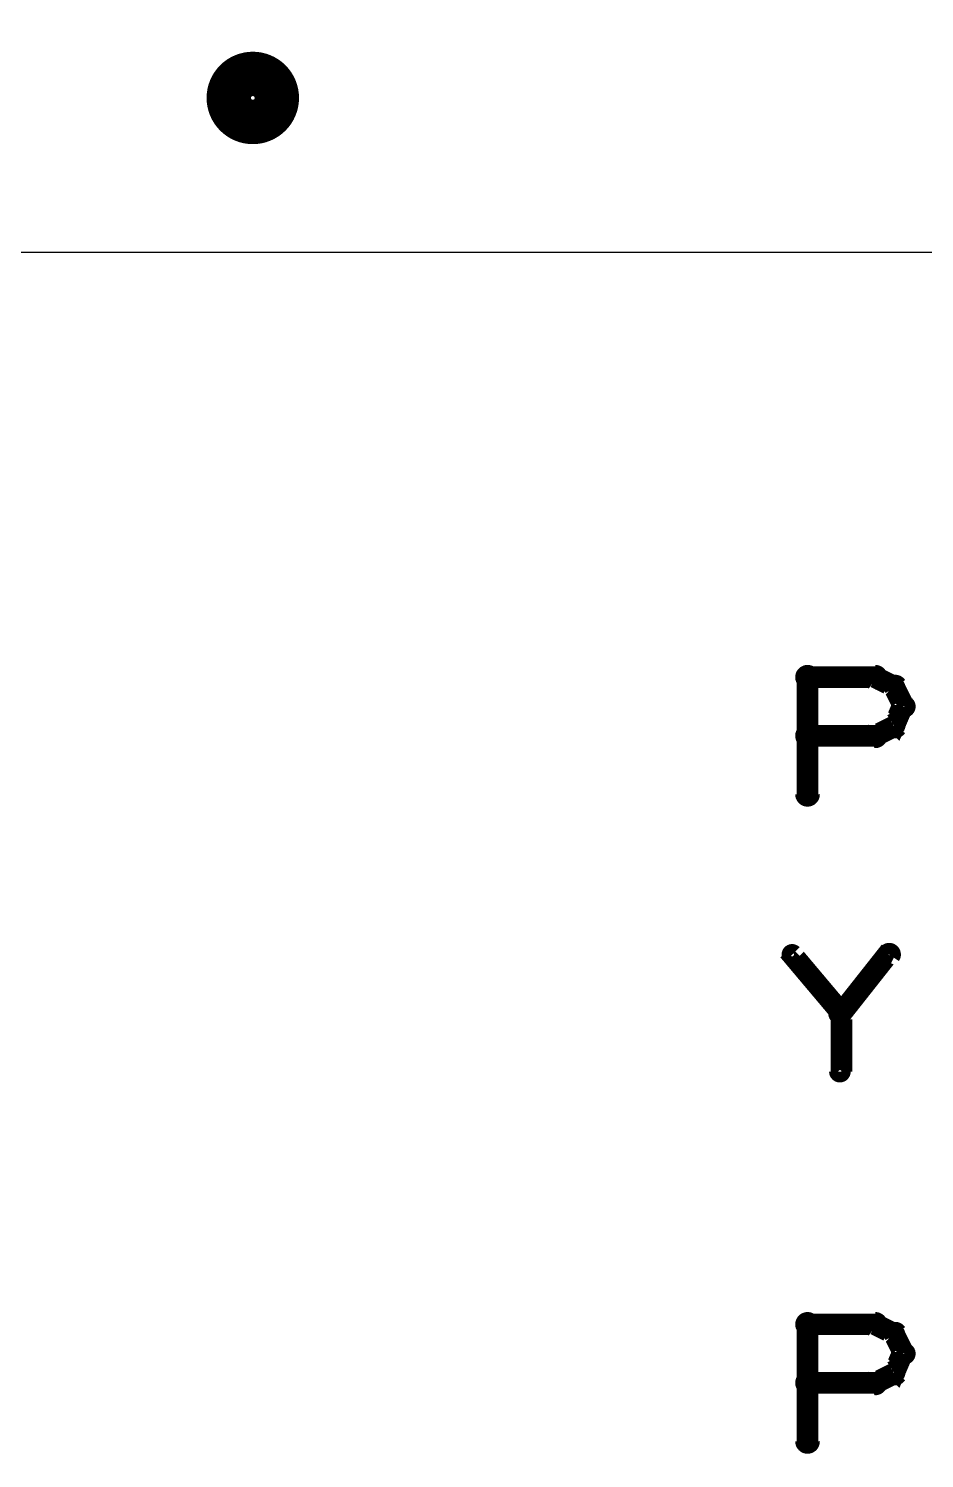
# Model space of a CAD drawing. Extents: x 7835 to 14160, y 8914 to 11568.
# Drawn here: x 10477.2 to 10767.9, y 8923.5 to 9387.5 of the extents above; entities that cross this region are included whole.
import ezdxf

# ---------------------------------------------------------------- set-up
doc = ezdxf.new("R2010")
doc.units = 0
doc.layers.get('0').update_dxf_attribs({"linetype": 'CONTINUOUS'})
for name, color, linetype in [('_BOARD', 254, 'CONTINUOUS'), ('_DRILL', 251, 'CONTINUOUS'), ('BOTTOM_SOLDER_MASK', 6, 'CONTINUOUS'), ('DOCUMENTATION1', 3, 'CONTINUOUS'), ('TOP_SOLDER_MASK', 2, 'CONTINUOUS')]:
    doc.layers.add(name, color=color, linetype=linetype)

# ---------------------------------------------------------------- blocks, each defined once
blk = doc.blocks.new('VIA')
at = {"const_width": 13}
blk.add_lwpolyline([(-6, 0, 1), (6, 0, 1)], format="xyb", close=True, dxfattribs=at)
blk = doc.blocks.new('_HOLE')
blk.add_circle((0, 0), 0.5)

msp = doc.modelspace()

# ---------------------------------------------------------------- linework, layer by layer
at = {"layer": '_BOARD', "color": 3}
msp.add_lwpolyline([(7835, 9315), (11640, 9315), (11640, 9315), (11640, 11565), (11640, 11565), (7835, 11565), (7835, 11565), (7835, 9315), (7835, 9315)], close=True, dxfattribs=at)
at = {"layer": 'DOCUMENTATION1', "color": 94}
for points in [[(10728, 9139, 4, 4, 1), (10732, 9139, 0, 0, 0), (10730, 9139, 0, 0, 0), (10730, 9139, 7, 7, 0), (10730, 9177, 7, 7, 0), (10730, 9177, 0, 0, 0), (10730, 9177, 4, 4, 0), (10732, 9177, 4, 4, 1), (10728, 9177, 0, 0, 0)], [(10730, 9179, 4, 4, 1), (10730, 9175, 0, 0, 0), (10730, 9177, 0, 0, 0), (10730, 9177, 7, 7, 0), (10752, 9177, 7, 7, 0), (10752, 9177, 0, 0, 0), (10752, 9177, 4, 4, 0), (10752, 9175, 4, 4, 1), (10752, 9179, 0, 0, 0)], [(10753, 9178, 4, 4, 1), (10751, 9175, 0, 0, 0), (10752, 9177, 0, 0, 0), (10752, 9177, 7, 7, 0), (10758, 9174, 7, 7, 0), (10758, 9174, 0, 0, 0), (10758, 9174, 4, 4, 0), (10757, 9172, 4, 4, 1), (10759, 9175, 0, 0, 0)], [(10760, 9175, 4, 4, 1), (10757, 9173, 0, 0, 0), (10758, 9174, 0, 0, 0), (10758, 9174, 7, 7, 0), (10761, 9168, 7, 7, 0), (10761, 9168, 0, 0, 0), (10761, 9168, 4, 4, 0), (10760, 9167, 4, 4, 1), (10763, 9168, 0, 0, 0)], [(10763, 9167, 4, 4, 1), (10760, 9168, 0, 0, 0), (10761, 9168, 0, 0, 0), (10761, 9168, 7, 7, 0), (10758, 9161, 7, 7, 0), (10758, 9161, 0, 0, 0), (10758, 9161, 4, 4, 0), (10757, 9162, 4, 4, 1), (10760, 9160, 0, 0, 0)], [(10759, 9160, 4, 4, 1), (10757, 9163, 0, 0, 0), (10758, 9161, 0, 0, 0), (10758, 9161, 7, 7, 0), (10752, 9158, 7, 7, 0), (10752, 9158, 0, 0, 0), (10752, 9158, 4, 4, 0), (10751, 9160, 4, 4, 1), (10753, 9157, 0, 0, 0)], [(10752, 9156, 4, 4, 1), (10752, 9160, 0, 0, 0), (10752, 9158, 0, 0, 0), (10752, 9158, 7, 7, 0), (10730, 9158, 7, 7, 0), (10730, 9158, 0, 0, 0), (10730, 9158, 4, 4, 0), (10730, 9160, 4, 4, 1), (10730, 9156, 0, 0, 0)], [(10739, 9067, 4, 4, 1), (10742, 9069, 0, 0, 0), (10741, 9068, 0, 0, 0), (10741, 9068, 7, 7, 0), (10725, 9087, 7, 7, 0), (10725, 9087, 0, 0, 0), (10725, 9087, 4, 4, 0), (10726, 9088, 4, 4, 1), (10724, 9086, 0, 0, 0)], [(10739, 9069, 4, 4, 1), (10742, 9067, 0, 0, 0), (10741, 9068, 0, 0, 0), (10741, 9068, 7, 7, 0), (10756, 9087, 7, 7, 0), (10756, 9087, 0, 0, 0), (10756, 9087, 4, 4, 0), (10758, 9086, 4, 4, 1), (10755, 9088, 0, 0, 0)], [(10739, 9049, 4, 4, 1), (10742, 9049, 0, 0, 0), (10741, 9049, 0, 0, 0), (10741, 9049, 7, 7, 0), (10741, 9068, 7, 7, 0), (10741, 9068, 0, 0, 0), (10741, 9068, 4, 4, 0), (10742, 9068, 4, 4, 1), (10739, 9068, 0, 0, 0)], [(10728, 8929, 4, 4, 1), (10732, 8929, 0, 0, 0), (10730, 8929, 0, 0, 0), (10730, 8929, 7, 7, 0), (10730, 8967, 7, 7, 0), (10730, 8967, 0, 0, 0), (10730, 8967, 4, 4, 0), (10732, 8967, 4, 4, 1), (10728, 8967, 0, 0, 0)], [(10730, 8969, 4, 4, 1), (10730, 8965, 0, 0, 0), (10730, 8967, 0, 0, 0), (10730, 8967, 7, 7, 0), (10752, 8967, 7, 7, 0), (10752, 8967, 0, 0, 0), (10752, 8967, 4, 4, 0), (10752, 8965, 4, 4, 1), (10752, 8969, 0, 0, 0)], [(10753, 8968, 4, 4, 1), (10751, 8965, 0, 0, 0), (10752, 8967, 0, 0, 0), (10752, 8967, 7, 7, 0), (10758, 8964, 7, 7, 0), (10758, 8964, 0, 0, 0), (10758, 8964, 4, 4, 0), (10757, 8962, 4, 4, 1), (10759, 8965, 0, 0, 0)], [(10760, 8965, 4, 4, 1), (10757, 8963, 0, 0, 0), (10758, 8964, 0, 0, 0), (10758, 8964, 7, 7, 0), (10761, 8958, 7, 7, 0), (10761, 8958, 0, 0, 0), (10761, 8958, 4, 4, 0), (10760, 8957, 4, 4, 1), (10763, 8958, 0, 0, 0)], [(10763, 8957, 4, 4, 1), (10760, 8958, 0, 0, 0), (10761, 8958, 0, 0, 0), (10761, 8958, 7, 7, 0), (10758, 8951, 7, 7, 0), (10758, 8951, 0, 0, 0), (10758, 8951, 4, 4, 0), (10757, 8952, 4, 4, 1), (10760, 8950, 0, 0, 0)], [(10759, 8950, 4, 4, 1), (10757, 8953, 0, 0, 0), (10758, 8951, 0, 0, 0), (10758, 8951, 7, 7, 0), (10752, 8948, 7, 7, 0), (10752, 8948, 0, 0, 0), (10752, 8948, 4, 4, 0), (10751, 8950, 4, 4, 1), (10753, 8947, 0, 0, 0)], [(10752, 8946, 4, 4, 1), (10752, 8950, 0, 0, 0), (10752, 8948, 0, 0, 0), (10752, 8948, 7, 7, 0), (10730, 8948, 7, 7, 0), (10730, 8948, 0, 0, 0), (10730, 8948, 4, 4, 0), (10730, 8950, 4, 4, 1), (10730, 8946, 0, 0, 0)]]:
    msp.add_lwpolyline(points, format="xyseb", dxfattribs=at)

# ---------------------------------------------------------------- block references
at = {"layer": '_DRILL', "xscale": 15, "yscale": 15}
msp.add_blockref('_HOLE', (10550, 9365), dxfattribs=at)
at = {"layer": 'BOTTOM_SOLDER_MASK', "color": 2, "xscale": 1.2, "yscale": 1.2}
msp.add_blockref('VIA', (10550, 9365), dxfattribs=at)
msp.add_blockref('VIA', (10550, 9365), dxfattribs=at)
at = {"layer": 'TOP_SOLDER_MASK', "color": 2, "xscale": 1.2, "yscale": 1.2}
msp.add_blockref('VIA', (10550, 9365), dxfattribs=at)
msp.add_blockref('VIA', (10550, 9365), dxfattribs=at)

doc.saveas('drawing.dxf')
